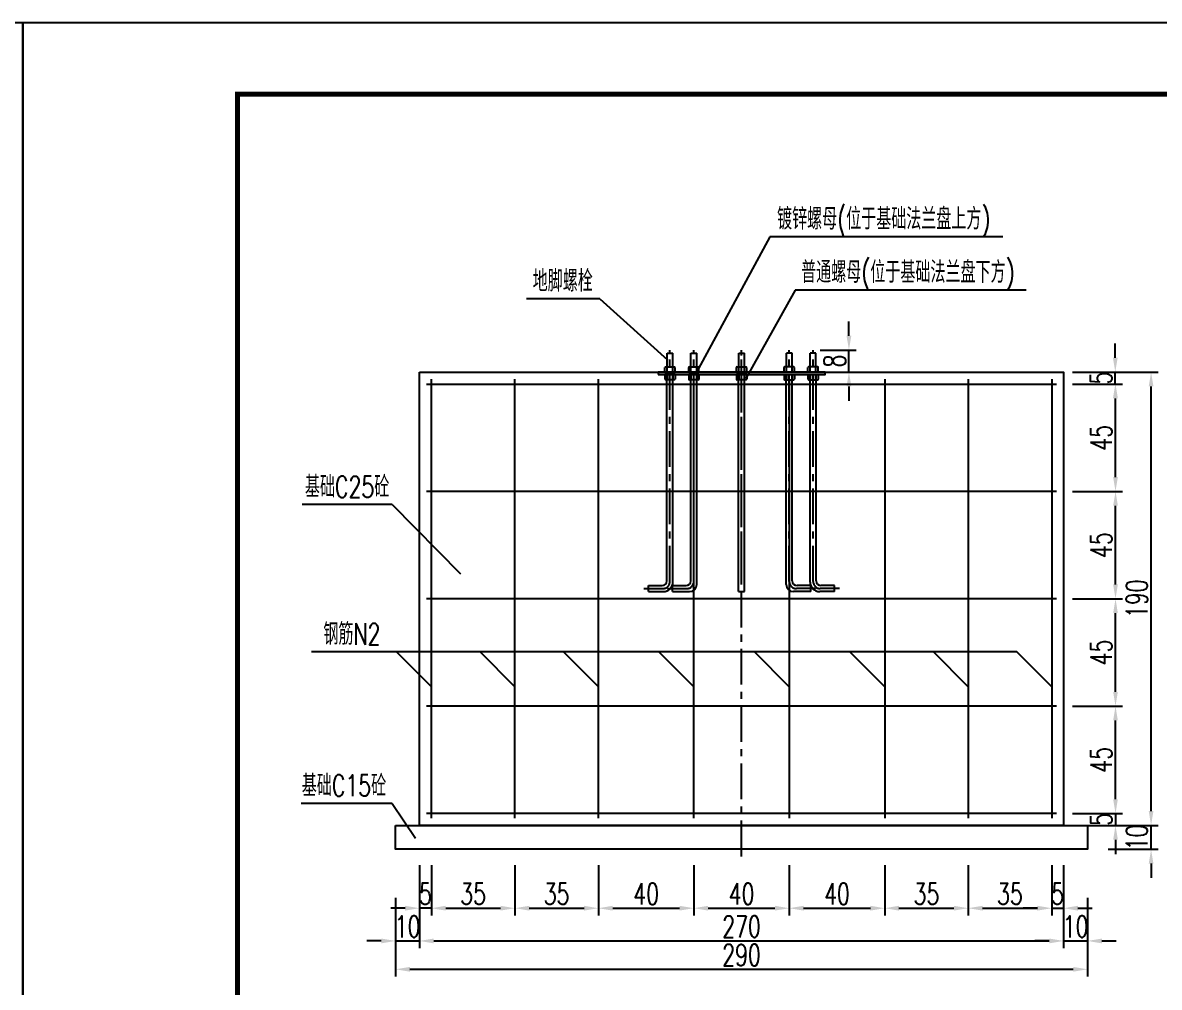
# Model space of a CAD drawing. Extents: x 4349 to 271026, y -15323 to -8945.
# Drawn here: x 5766.9 to 5925.7, y -9200.6 to -9065.9 of the extents above; entities that cross this region are included whole.
import ezdxf
from ezdxf.enums import TextEntityAlignment as Align

# ---------------------------------------------------------------- set-up
doc = ezdxf.new("R2010")
doc.units = 0
doc.header["$LTSCALE"] = 2
doc.header["$PDMODE"] = 32
doc.header["$PDSIZE"] = 0.3
doc.linetypes.add('CENTERX2', pattern=[4, 2.5, -0.5, 0.5, -0.5])
doc.layers.get('DEFPOINTS').update_dxf_attribs({"linetype": 'CONTINUOUS'})
for name, color, linetype in [('中线', 2, 'CENTERX2'), ('图框', 7, 'CONTINUOUS'), ('尺寸标注', 4, 'CONTINUOUS'), ('文字', 7, 'CONTINUOUS'), ('文字符号', 7, 'CONTINUOUS'), ('结构2', 7, 'CONTINUOUS'), ('结构3', 1, 'CONTINUOUS'), ('钢筋', 1, 'CONTINUOUS')]:
    doc.layers.add(name, color=color, linetype=linetype)
doc.styles.get("Standard").update_dxf_attribs({"font": 'simplex1.shx', "width": 0.7, "bigfont": 'hztxt.shx'})
doc.dimstyles.new('比例1：30', dxfattribs={"dimtxt": 3, "dimasz": 2, "dimexe": 1, "dimexo": 1, "dimgap": 0.5, "dimtad": 1, "dimdec": 0, "dimlfac": 3, "dimzin": 13, "dimdsep": 46, "dimtxsty": 'Standard', "dimcen": -0.09, "dimclrd": 256, "dimclre": 256, "dimclrt": 256, "dimaunit": 1, "dimadec": 0, "dimazin": 0, "dimtfac": 0.0005, "dimtdec": 0, "dimtix": 1, "dimtmove": 2, "dimatfit": 3, "dimfxl": 0, "dimtolj": 1, "dimtzin": 13, "dimarcsym": 0})

# ---------------------------------------------------------------- blocks, each defined once
blk = doc.blocks.new('*D216')
at = {"layer": 'DEFPOINTS', "color": 0, "linetype": 'Continuous'}
for p in [(5822.35, -9177.02), (5824.02, -9177.02), (5822.35, -9189.59)]:
    blk.add_point(p, dxfattribs=at)
at = {"layer": '尺寸标注', "linetype": 'Continuous', "lineweight": -2}
for p, q in [((5822.35, -9183.59), (5822.35, -9190.59)), ((5824.02, -9183.59), (5824.02, -9190.59)), ((5820.35, -9189.59), (5818.35, -9189.59)), ((5824.02, -9189.59), (5822.35, -9189.59)), ((5826.02, -9189.59), (5828.02, -9189.59))]:
    blk.add_line(p, q, dxfattribs=at)
at = {"layer": '尺寸标注', "linetype": 'Continuous'}
for points in [[(5820.35, -9189.25), (5820.35, -9189.92), (5822.35, -9189.59)], [(5826.02, -9189.25), (5826.02, -9189.92), (5824.02, -9189.59)]]:
    blk.add_solid(points, dxfattribs=at)
at = {"layer": '尺寸标注', "linetype": 'Continuous', "insert": (5823.19, -9187.59), "char_height": 3, "attachment_point": 5}
blk.add_mtext('\\A1;5', dxfattribs=at)
blk = doc.blocks.new('*D217')
at = {"layer": 'DEFPOINTS', "color": 0, "linetype": 'Continuous'}
for p in [(5824.02, -9177.02), (5835.69, -9177.02), (5835.69, -9189.59)]:
    blk.add_point(p, dxfattribs=at)
at = {"layer": '尺寸标注', "linetype": 'Continuous', "lineweight": -2}
for p, q in [((5824.02, -9183.59), (5824.02, -9190.59)), ((5835.69, -9183.59), (5835.69, -9190.59)), ((5826.02, -9189.59), (5833.69, -9189.59))]:
    blk.add_line(p, q, dxfattribs=at)
at = {"layer": '尺寸标注', "linetype": 'Continuous'}
for points in [[(5826.02, -9189.25), (5826.02, -9189.92), (5824.02, -9189.59)], [(5833.69, -9189.25), (5833.69, -9189.92), (5835.69, -9189.59)]]:
    blk.add_solid(points, dxfattribs=at)
at = {"layer": '尺寸标注', "linetype": 'Continuous', "insert": (5829.85, -9187.59), "char_height": 3, "attachment_point": 5}
blk.add_mtext('\\A1;35', dxfattribs=at)
blk = doc.blocks.new('*D218')
at = {"layer": 'DEFPOINTS', "color": 0, "linetype": 'Continuous'}
for p in [(5835.69, -9177.02), (5847.35, -9177.02), (5847.35, -9189.59)]:
    blk.add_point(p, dxfattribs=at)
at = {"layer": '尺寸标注', "linetype": 'Continuous', "lineweight": -2}
for p, q in [((5835.69, -9183.59), (5835.69, -9190.59)), ((5847.35, -9183.59), (5847.35, -9190.59)), ((5837.69, -9189.59), (5845.35, -9189.59))]:
    blk.add_line(p, q, dxfattribs=at)
at = {"layer": '尺寸标注', "linetype": 'Continuous'}
for points in [[(5837.69, -9189.25), (5837.69, -9189.92), (5835.69, -9189.59)], [(5845.35, -9189.25), (5845.35, -9189.92), (5847.35, -9189.59)]]:
    blk.add_solid(points, dxfattribs=at)
at = {"layer": '尺寸标注', "linetype": 'Continuous', "insert": (5841.52, -9187.59), "char_height": 3, "attachment_point": 5}
blk.add_mtext('\\A1;35', dxfattribs=at)
blk = doc.blocks.new('*D219')
at = {"layer": 'DEFPOINTS', "color": 0, "linetype": 'Continuous'}
for p in [(5847.35, -9177.02), (5860.69, -9177.02), (5860.69, -9189.59)]:
    blk.add_point(p, dxfattribs=at)
at = {"layer": '尺寸标注', "linetype": 'Continuous', "lineweight": -2}
for p, q in [((5847.35, -9183.59), (5847.35, -9190.59)), ((5860.69, -9183.59), (5860.69, -9190.59)), ((5849.35, -9189.59), (5858.69, -9189.59))]:
    blk.add_line(p, q, dxfattribs=at)
at = {"layer": '尺寸标注', "linetype": 'Continuous'}
for points in [[(5849.35, -9189.25), (5849.35, -9189.92), (5847.35, -9189.59)], [(5858.69, -9189.25), (5858.69, -9189.92), (5860.69, -9189.59)]]:
    blk.add_solid(points, dxfattribs=at)
at = {"layer": '尺寸标注', "linetype": 'Continuous', "insert": (5854.02, -9187.59), "char_height": 3, "attachment_point": 5}
blk.add_mtext('\\A1;40', dxfattribs=at)
blk = doc.blocks.new('*D220')
at = {"layer": 'DEFPOINTS', "color": 0, "linetype": 'Continuous'}
for p in [(5860.69, -9177.02), (5874.02, -9177.02), (5874.02, -9189.59)]:
    blk.add_point(p, dxfattribs=at)
at = {"layer": '尺寸标注', "linetype": 'Continuous', "lineweight": -2}
for p, q in [((5860.69, -9183.59), (5860.69, -9190.59)), ((5874.02, -9183.59), (5874.02, -9190.59)), ((5862.69, -9189.59), (5872.02, -9189.59))]:
    blk.add_line(p, q, dxfattribs=at)
at = {"layer": '尺寸标注', "linetype": 'Continuous'}
for points in [[(5862.69, -9189.25), (5862.69, -9189.92), (5860.69, -9189.59)], [(5872.02, -9189.25), (5872.02, -9189.92), (5874.02, -9189.59)]]:
    blk.add_solid(points, dxfattribs=at)
at = {"layer": '尺寸标注', "linetype": 'Continuous', "insert": (5867.35, -9187.59), "char_height": 3, "attachment_point": 5}
blk.add_mtext('\\A1;40', dxfattribs=at)
blk = doc.blocks.new('*D221')
at = {"layer": 'DEFPOINTS', "color": 0, "linetype": 'Continuous'}
for p in [(5874.02, -9177.02), (5887.35, -9177.02), (5887.35, -9189.59)]:
    blk.add_point(p, dxfattribs=at)
at = {"layer": '尺寸标注', "linetype": 'Continuous', "lineweight": -2}
for p, q in [((5874.02, -9183.59), (5874.02, -9190.59)), ((5887.35, -9183.59), (5887.35, -9190.59)), ((5876.02, -9189.59), (5885.35, -9189.59))]:
    blk.add_line(p, q, dxfattribs=at)
at = {"layer": '尺寸标注', "linetype": 'Continuous'}
for points in [[(5876.02, -9189.25), (5876.02, -9189.92), (5874.02, -9189.59)], [(5885.35, -9189.25), (5885.35, -9189.92), (5887.35, -9189.59)]]:
    blk.add_solid(points, dxfattribs=at)
at = {"layer": '尺寸标注', "linetype": 'Continuous', "insert": (5880.69, -9187.59), "char_height": 3, "attachment_point": 5}
blk.add_mtext('\\A1;40', dxfattribs=at)
blk = doc.blocks.new('*D222')
at = {"layer": 'DEFPOINTS', "color": 0, "linetype": 'Continuous'}
for p in [(5887.35, -9177.02), (5899.02, -9177.02), (5899.02, -9189.59)]:
    blk.add_point(p, dxfattribs=at)
at = {"layer": '尺寸标注', "linetype": 'Continuous', "lineweight": -2}
for p, q in [((5887.35, -9183.59), (5887.35, -9190.59)), ((5899.02, -9183.59), (5899.02, -9190.59)), ((5889.35, -9189.59), (5897.02, -9189.59))]:
    blk.add_line(p, q, dxfattribs=at)
at = {"layer": '尺寸标注', "linetype": 'Continuous'}
for points in [[(5889.35, -9189.25), (5889.35, -9189.92), (5887.35, -9189.59)], [(5897.02, -9189.25), (5897.02, -9189.92), (5899.02, -9189.59)]]:
    blk.add_solid(points, dxfattribs=at)
at = {"layer": '尺寸标注', "linetype": 'Continuous', "insert": (5893.19, -9187.59), "char_height": 3, "attachment_point": 5}
blk.add_mtext('\\A1;35', dxfattribs=at)
blk = doc.blocks.new('*D223')
at = {"layer": 'DEFPOINTS', "color": 0, "linetype": 'Continuous'}
for p in [(5899.02, -9177.02), (5910.69, -9177.02), (5910.69, -9189.59)]:
    blk.add_point(p, dxfattribs=at)
at = {"layer": '尺寸标注', "linetype": 'Continuous', "lineweight": -2}
for p, q in [((5899.02, -9183.59), (5899.02, -9190.59)), ((5910.69, -9183.59), (5910.69, -9190.59)), ((5901.02, -9189.59), (5908.69, -9189.59))]:
    blk.add_line(p, q, dxfattribs=at)
at = {"layer": '尺寸标注', "linetype": 'Continuous'}
for points in [[(5901.02, -9189.25), (5901.02, -9189.92), (5899.02, -9189.59)], [(5908.69, -9189.25), (5908.69, -9189.92), (5910.69, -9189.59)]]:
    blk.add_solid(points, dxfattribs=at)
at = {"layer": '尺寸标注', "linetype": 'Continuous', "insert": (5904.85, -9187.59), "char_height": 3, "attachment_point": 5}
blk.add_mtext('\\A1;35', dxfattribs=at)
blk = doc.blocks.new('*D224')
at = {"layer": 'DEFPOINTS', "color": 0, "linetype": 'Continuous'}
for p in [(5910.69, -9177.02), (5912.35, -9177.02), (5912.35, -9189.59)]:
    blk.add_point(p, dxfattribs=at)
at = {"layer": '尺寸标注', "linetype": 'Continuous', "lineweight": -2}
for p, q in [((5910.69, -9183.59), (5910.69, -9190.59)), ((5912.35, -9183.59), (5912.35, -9190.59)), ((5908.69, -9189.59), (5906.69, -9189.59)), ((5910.69, -9189.59), (5912.35, -9189.59)), ((5914.35, -9189.59), (5916.35, -9189.59))]:
    blk.add_line(p, q, dxfattribs=at)
at = {"layer": '尺寸标注', "linetype": 'Continuous'}
for points in [[(5908.69, -9189.25), (5908.69, -9189.92), (5910.69, -9189.59)], [(5914.35, -9189.25), (5914.35, -9189.92), (5912.35, -9189.59)]]:
    blk.add_solid(points, dxfattribs=at)
at = {"layer": '尺寸标注', "linetype": 'Continuous', "insert": (5911.52, -9187.59), "char_height": 3, "attachment_point": 5}
blk.add_mtext('\\A1;5', dxfattribs=at)
blk = doc.blocks.new('*D225')
at = {"layer": 'DEFPOINTS', "color": 0, "linetype": 'Continuous'}
for p in [(5822.35, -9178.02), (5819.02, -9181.36), (5822.35, -9194.16)]:
    blk.add_point(p, dxfattribs=at)
at = {"layer": '尺寸标注', "linetype": 'Continuous', "lineweight": -2}
for p, q in [((5819.02, -9188.16), (5819.02, -9195.16)), ((5822.35, -9188.16), (5822.35, -9195.16)), ((5817.02, -9194.16), (5815.02, -9194.16)), ((5819.02, -9194.16), (5822.35, -9194.16)), ((5824.35, -9194.16), (5826.35, -9194.16))]:
    blk.add_line(p, q, dxfattribs=at)
at = {"layer": '尺寸标注', "linetype": 'Continuous'}
for points in [[(5817.02, -9193.83), (5817.02, -9194.5), (5819.02, -9194.16)], [(5824.35, -9193.83), (5824.35, -9194.5), (5822.35, -9194.16)]]:
    blk.add_solid(points, dxfattribs=at)
at = {"layer": '尺寸标注', "linetype": 'Continuous', "insert": (5820.69, -9192.16), "char_height": 3, "attachment_point": 5}
blk.add_mtext('\\A1;10', dxfattribs=at)
blk = doc.blocks.new('*D226')
at = {"layer": 'DEFPOINTS', "color": 0, "linetype": 'Continuous'}
for p in [(5822.35, -9178.02), (5912.35, -9178.02), (5912.35, -9194.16)]:
    blk.add_point(p, dxfattribs=at)
at = {"layer": '尺寸标注', "linetype": 'Continuous', "lineweight": -2}
for p, q in [((5822.35, -9188.16), (5822.35, -9195.16)), ((5912.35, -9188.16), (5912.35, -9195.16)), ((5824.35, -9194.16), (5910.35, -9194.16))]:
    blk.add_line(p, q, dxfattribs=at)
at = {"layer": '尺寸标注', "linetype": 'Continuous'}
for points in [[(5824.35, -9193.83), (5824.35, -9194.5), (5822.35, -9194.16)], [(5910.35, -9193.83), (5910.35, -9194.5), (5912.35, -9194.16)]]:
    blk.add_solid(points, dxfattribs=at)
at = {"layer": '尺寸标注', "linetype": 'Continuous', "insert": (5867.35, -9192.16), "char_height": 3, "attachment_point": 5}
blk.add_mtext('\\A1;270', dxfattribs=at)
blk = doc.blocks.new('*D227')
at = {"layer": 'DEFPOINTS', "color": 0, "linetype": 'Continuous'}
for p in [(5912.35, -9178.02), (5915.69, -9178.02), (5915.69, -9194.16)]:
    blk.add_point(p, dxfattribs=at)
at = {"layer": '尺寸标注', "linetype": 'Continuous', "lineweight": -2}
for p, q in [((5912.35, -9188.16), (5912.35, -9195.16)), ((5915.69, -9188.16), (5915.69, -9195.16)), ((5910.35, -9194.16), (5908.35, -9194.16)), ((5912.35, -9194.16), (5915.69, -9194.16)), ((5917.69, -9194.16), (5919.69, -9194.16))]:
    blk.add_line(p, q, dxfattribs=at)
at = {"layer": '尺寸标注', "linetype": 'Continuous'}
for points in [[(5910.35, -9193.83), (5910.35, -9194.5), (5912.35, -9194.16)], [(5917.69, -9193.83), (5917.69, -9194.5), (5915.69, -9194.16)]]:
    blk.add_solid(points, dxfattribs=at)
at = {"layer": '尺寸标注', "linetype": 'Continuous', "insert": (5914.02, -9192.16), "char_height": 3, "attachment_point": 5}
blk.add_mtext('\\A1;10', dxfattribs=at)
blk = doc.blocks.new('*D228')
at = {"layer": 'DEFPOINTS', "color": 0, "linetype": 'Continuous'}
for p in [(5819.02, -9181.36), (5915.69, -9181.36), (5915.69, -9198.12)]:
    blk.add_point(p, dxfattribs=at)
at = {"layer": '尺寸标注', "linetype": 'Continuous', "lineweight": -2}
for p, q in [((5819.02, -9192.12), (5819.02, -9199.12)), ((5915.69, -9192.12), (5915.69, -9199.12)), ((5821.02, -9198.12), (5913.69, -9198.12))]:
    blk.add_line(p, q, dxfattribs=at)
at = {"layer": '尺寸标注', "linetype": 'Continuous'}
for points in [[(5821.02, -9197.79), (5821.02, -9198.46), (5819.02, -9198.12)], [(5913.69, -9197.79), (5913.69, -9198.46), (5915.69, -9198.12)]]:
    blk.add_solid(points, dxfattribs=at)
at = {"layer": '尺寸标注', "linetype": 'Continuous', "insert": (5867.35, -9196.12), "char_height": 3, "attachment_point": 5}
blk.add_mtext('\\A1;290', dxfattribs=at)
blk = doc.blocks.new('*D229')
at = {"layer": 'DEFPOINTS', "color": 0, "linetype": 'Continuous'}
for p in [(5911.35, -9114.69), (5919.57, -9114.69), (5911.35, -9116.36)]:
    blk.add_point(p, dxfattribs=at)
at = {"layer": '尺寸标注', "linetype": 'Continuous', "lineweight": -2}
for p, q in [((5919.57, -9112.69), (5919.57, -9110.69)), ((5913.57, -9114.69), (5920.57, -9114.69)), ((5919.57, -9116.36), (5919.57, -9114.69)), ((5913.57, -9116.36), (5920.57, -9116.36)), ((5919.57, -9118.36), (5919.57, -9120.36))]:
    blk.add_line(p, q, dxfattribs=at)
at = {"layer": '尺寸标注', "linetype": 'Continuous'}
for points in [[(5919.24, -9112.69), (5919.9, -9112.69), (5919.57, -9114.69)], [(5919.24, -9118.36), (5919.9, -9118.36), (5919.57, -9116.36)]]:
    blk.add_solid(points, dxfattribs=at)
at = {"layer": '尺寸标注', "linetype": 'Continuous', "insert": (5917.57, -9115.52), "char_height": 3, "attachment_point": 5, "rotation": 90}
blk.add_mtext('\\A1;5', dxfattribs=at)
blk = doc.blocks.new('*D230')
at = {"layer": 'DEFPOINTS', "color": 0, "linetype": 'Continuous'}
for p in [(5911.35, -9161.36), (5919.6, -9161.36), (5911.35, -9176.36)]:
    blk.add_point(p, dxfattribs=at)
at = {"layer": '尺寸标注', "linetype": 'Continuous', "lineweight": -2}
for p, q in [((5913.6, -9161.36), (5920.6, -9161.36)), ((5919.6, -9174.36), (5919.6, -9163.36)), ((5913.6, -9176.36), (5920.6, -9176.36))]:
    blk.add_line(p, q, dxfattribs=at)
at = {"layer": '尺寸标注', "linetype": 'Continuous'}
for points in [[(5919.27, -9163.36), (5919.93, -9163.36), (5919.6, -9161.36)], [(5919.27, -9174.36), (5919.93, -9174.36), (5919.6, -9176.36)]]:
    blk.add_solid(points, dxfattribs=at)
at = {"layer": '尺寸标注', "linetype": 'Continuous', "insert": (5917.6, -9168.86), "char_height": 3, "attachment_point": 5, "rotation": 90}
blk.add_mtext('\\A1;45', dxfattribs=at)
blk = doc.blocks.new('*D231')
at = {"layer": 'DEFPOINTS', "color": 0, "linetype": 'Continuous'}
for p in [(5911.35, -9146.36), (5919.6, -9146.36), (5911.35, -9161.36)]:
    blk.add_point(p, dxfattribs=at)
at = {"layer": '尺寸标注', "linetype": 'Continuous', "lineweight": -2}
for p, q in [((5913.6, -9146.36), (5920.6, -9146.36)), ((5919.6, -9159.36), (5919.6, -9148.36)), ((5913.6, -9161.36), (5920.6, -9161.36))]:
    blk.add_line(p, q, dxfattribs=at)
at = {"layer": '尺寸标注', "linetype": 'Continuous'}
for points in [[(5919.27, -9148.36), (5919.93, -9148.36), (5919.6, -9146.36)], [(5919.27, -9159.36), (5919.93, -9159.36), (5919.6, -9161.36)]]:
    blk.add_solid(points, dxfattribs=at)
at = {"layer": '尺寸标注', "linetype": 'Continuous', "insert": (5917.6, -9153.86), "char_height": 3, "attachment_point": 5, "rotation": 90}
blk.add_mtext('\\A1;45', dxfattribs=at)
blk = doc.blocks.new('*D232')
at = {"layer": 'DEFPOINTS', "color": 0, "linetype": 'Continuous'}
for p in [(5911.35, -9131.36), (5919.6, -9131.36), (5911.35, -9146.36)]:
    blk.add_point(p, dxfattribs=at)
at = {"layer": '尺寸标注', "linetype": 'Continuous', "lineweight": -2}
for p, q in [((5913.6, -9131.36), (5920.6, -9131.36)), ((5919.6, -9144.36), (5919.6, -9133.36)), ((5913.6, -9146.36), (5920.6, -9146.36))]:
    blk.add_line(p, q, dxfattribs=at)
at = {"layer": '尺寸标注', "linetype": 'Continuous'}
for points in [[(5919.27, -9133.36), (5919.93, -9133.36), (5919.6, -9131.36)], [(5919.27, -9144.36), (5919.93, -9144.36), (5919.6, -9146.36)]]:
    blk.add_solid(points, dxfattribs=at)
at = {"layer": '尺寸标注', "linetype": 'Continuous', "insert": (5917.6, -9138.86), "char_height": 3, "attachment_point": 5, "rotation": 90}
blk.add_mtext('\\A1;45', dxfattribs=at)
blk = doc.blocks.new('*D233')
at = {"layer": 'DEFPOINTS', "color": 0, "linetype": 'Continuous'}
for p in [(5911.35, -9116.36), (5919.6, -9116.36), (5911.35, -9131.36)]:
    blk.add_point(p, dxfattribs=at)
at = {"layer": '尺寸标注', "linetype": 'Continuous', "lineweight": -2}
for p, q in [((5913.6, -9116.36), (5920.6, -9116.36)), ((5919.6, -9129.36), (5919.6, -9118.36)), ((5913.6, -9131.36), (5920.6, -9131.36))]:
    blk.add_line(p, q, dxfattribs=at)
at = {"layer": '尺寸标注', "linetype": 'Continuous'}
for points in [[(5919.27, -9118.36), (5919.93, -9118.36), (5919.6, -9116.36)], [(5919.27, -9129.36), (5919.93, -9129.36), (5919.6, -9131.36)]]:
    blk.add_solid(points, dxfattribs=at)
at = {"layer": '尺寸标注', "linetype": 'Continuous', "insert": (5917.6, -9123.86), "char_height": 3, "attachment_point": 5, "rotation": 90}
blk.add_mtext('\\A1;45', dxfattribs=at)
blk = doc.blocks.new('*D234')
at = {"layer": 'DEFPOINTS', "color": 0, "linetype": 'Continuous'}
for p in [(5911.46, -9176.36), (5911.46, -9178.02), (5919.6, -9178.02)]:
    blk.add_point(p, dxfattribs=at)
at = {"layer": '尺寸标注', "linetype": 'Continuous', "lineweight": -2}
for p, q in [((5919.6, -9174.36), (5919.6, -9172.36)), ((5913.6, -9176.36), (5920.6, -9176.36)), ((5919.6, -9176.36), (5919.6, -9178.02)), ((5913.6, -9178.02), (5920.6, -9178.02)), ((5919.6, -9180.02), (5919.6, -9182.02))]:
    blk.add_line(p, q, dxfattribs=at)
at = {"layer": '尺寸标注', "linetype": 'Continuous'}
for points in [[(5919.27, -9174.36), (5919.93, -9174.36), (5919.6, -9176.36)], [(5919.27, -9180.02), (5919.93, -9180.02), (5919.6, -9178.02)]]:
    blk.add_solid(points, dxfattribs=at)
at = {"layer": '尺寸标注', "linetype": 'Continuous', "insert": (5917.6, -9177.19), "char_height": 3, "attachment_point": 5, "rotation": 90}
blk.add_mtext('\\A1;5', dxfattribs=at)
blk = doc.blocks.new('*D235')
at = {"layer": 'DEFPOINTS', "color": 0, "linetype": 'Continuous'}
for p in [(5915.69, -9178.02), (5924.57, -9178.02), (5915.69, -9181.36)]:
    blk.add_point(p, dxfattribs=at)
at = {"layer": '尺寸标注', "linetype": 'Continuous', "lineweight": -2}
for p, q in [((5924.57, -9176.02), (5924.57, -9174.02)), ((5918.57, -9178.02), (5925.57, -9178.02)), ((5924.57, -9181.36), (5924.57, -9178.02)), ((5918.57, -9181.36), (5925.57, -9181.36)), ((5924.57, -9183.36), (5924.57, -9185.36))]:
    blk.add_line(p, q, dxfattribs=at)
at = {"layer": '尺寸标注', "linetype": 'Continuous'}
for points in [[(5924.24, -9176.02), (5924.9, -9176.02), (5924.57, -9178.02)], [(5924.24, -9183.36), (5924.9, -9183.36), (5924.57, -9181.36)]]:
    blk.add_solid(points, dxfattribs=at)
at = {"layer": '尺寸标注', "linetype": 'Continuous', "insert": (5922.57, -9179.69), "char_height": 3, "attachment_point": 5, "rotation": 90}
blk.add_mtext('\\A1;10', dxfattribs=at)
blk = doc.blocks.new('*D236')
at = {"layer": 'DEFPOINTS', "color": 0, "linetype": 'Continuous'}
for p in [(5912.35, -9114.69), (5924.57, -9114.69), (5915.69, -9178.02)]:
    blk.add_point(p, dxfattribs=at)
at = {"layer": '尺寸标注', "linetype": 'Continuous', "lineweight": -2}
for p, q in [((5918.57, -9114.69), (5925.57, -9114.69)), ((5924.57, -9176.02), (5924.57, -9116.69)), ((5918.57, -9178.02), (5925.57, -9178.02))]:
    blk.add_line(p, q, dxfattribs=at)
at = {"layer": '尺寸标注', "linetype": 'Continuous'}
for points in [[(5924.24, -9116.69), (5924.9, -9116.69), (5924.57, -9114.69)], [(5924.24, -9176.02), (5924.9, -9176.02), (5924.57, -9178.02)]]:
    blk.add_solid(points, dxfattribs=at)
at = {"layer": '尺寸标注', "linetype": 'Continuous', "insert": (5922.57, -9146.36), "char_height": 3, "attachment_point": 5, "rotation": 90}
blk.add_mtext('\\A1;190', dxfattribs=at)
blk = doc.blocks.new('*D215')
at = {"layer": 'DEFPOINTS', "color": 0, "linetype": 'Continuous'}
for p in [(5877.35, -9111.61), (5882.36, -9111.61), (5877.35, -9114.69)]:
    blk.add_point(p, dxfattribs=at)
at = {"layer": '尺寸标注', "linetype": 'Continuous', "lineweight": -2}
for p, q in [((5882.36, -9109.61), (5882.36, -9107.61)), ((5878.35, -9111.61), (5883.36, -9111.61)), ((5882.36, -9114.69), (5882.36, -9111.61)), ((5878.35, -9114.69), (5883.36, -9114.69)), ((5882.36, -9116.69), (5882.36, -9118.69))]:
    blk.add_line(p, q, dxfattribs=at)
at = {"layer": '尺寸标注', "linetype": 'Continuous'}
for points in [[(5882.02, -9109.61), (5882.69, -9109.61), (5882.36, -9111.61)], [(5882.02, -9116.69), (5882.69, -9116.69), (5882.36, -9114.69)]]:
    blk.add_solid(points, dxfattribs=at)
at = {"layer": '尺寸标注', "linetype": 'Continuous', "insert": (5880.36, -9113.15), "char_height": 3, "attachment_point": 5, "rotation": 90}
blk.add_mtext('\\A1;8', dxfattribs=at)
blk = doc.blocks.new('12345')
at = {"layer": '图框'}
blk.add_lwpolyline([(4926.93, -9362.88), (4926.93, -9065.88), (4506.93, -9065.88), (4506.93, -9362.88)], close=True, dxfattribs=at)

msp = doc.modelspace()

# ---------------------------------------------------------------- linework, layer by layer
at = {"layer": '中线'}
for p, q in [((5857.35357, -9143.939), (5857.35357, -9111.60566)), ((5860.6869, -9143.939), (5860.6869, -9111.60566)), ((5867.35357, -9182.35566), (5867.35357, -9111.60566)), ((5867.35357, -9143.939), (5867.35357, -9111.60566)), ((5874.02023, -9143.939), (5874.02023, -9111.60566)), ((5877.35357, -9143.939), (5877.35357, -9111.60566)), ((5853.6869, -9144.939), (5856.35357, -9144.939)), ((5857.02023, -9144.939), (5859.6869, -9144.939)), ((5877.6869, -9144.939), (5875.02023, -9144.939)), ((5881.02023, -9144.939), (5878.35357, -9144.939))]:
    msp.add_line(p, q, dxfattribs=at)
for centre, start, end in [((5856.35357, -9143.939), 270, 0), ((5859.6869, -9143.939), 270, 0), ((5875.02023, -9143.939), 180, 270), ((5878.35357, -9143.939), 180, 270)]:
    msp.add_arc(centre, 1, start, end, dxfattribs=at)
at = {"layer": '图框', "const_width": 0.7}
msp.add_lwpolyline([(6176.92857, -9075.88068), (5796.92857, -9075.88068), (5796.92858, -9352.88068), (6176.92858, -9352.88068), (6176.92857, -9075.88068)], dxfattribs=at)
at = {"layer": '尺寸标注'}
for p, q in [((5880.57357, -9114.689), (5883.15971, -9114.689)), ((5905.82117, -9153.78701), (5807.2889, -9153.78701)), ((5824.02023, -9158.65274), (5819.15451, -9153.78701)), ((5835.6869, -9158.65274), (5830.82117, -9153.78701)), ((5847.35357, -9158.65274), (5842.48784, -9153.78701)), ((5860.6869, -9158.65274), (5855.82117, -9153.78701)), ((5874.02023, -9158.65274), (5869.15451, -9153.78701)), ((5887.35357, -9158.65274), (5882.48784, -9153.78701)), ((5899.02023, -9158.65274), (5894.15451, -9153.78701)), ((5910.6869, -9158.65274), (5905.82117, -9153.78701))]:
    msp.add_line(p, q, dxfattribs=at)
at = {"layer": '文字符号'}
for p, q in [((5871.31578, -9095.78004), (5861.28295, -9114.25749)), ((5903.87518, -9095.78004), (5871.31578, -9095.78004)), ((5847.56274, -9104.44245), (5837.32552, -9104.44245)), ((5847.56274, -9104.44245), (5857.02023, -9112.989)), ((5874.82423, -9103.22699), (5867.94986, -9115.57498)), ((5907.12915, -9103.22699), (5874.82423, -9103.22699)), ((5818.52919, -9133.20731), (5805.95617, -9133.20731)), ((5818.52919, -9133.20731), (5828.08397, -9142.88598)), ((5818.52919, -9174.954), (5805.83628, -9174.954)), ((5818.52919, -9174.954), (5821.80939, -9179.82337))]:
    msp.add_line(p, q, dxfattribs=at)
at = {"layer": '结构2'}
for points in [[(5822.35357, -9114.689), (5912.35357, -9114.689), (5912.35357, -9178.02233), (5822.35357, -9178.02233)], [(5819.02023, -9178.02233), (5915.6869, -9178.02233), (5915.6869, -9181.35566), (5819.02023, -9181.35566)]]:
    msp.add_lwpolyline(points, close=True, dxfattribs=at)
at = {"layer": '结构3'}
for p, q in [((5856.95357, -9112.02233), (5857.75357, -9112.02233)), ((5856.95357, -9114.689), (5856.95357, -9112.02233)), ((5857.75357, -9114.689), (5857.75357, -9112.02233)), ((5860.2869, -9112.02233), (5861.0869, -9112.02233)), ((5860.2869, -9114.689), (5860.2869, -9112.02233)), ((5861.0869, -9114.689), (5861.0869, -9112.02233)), ((5866.95357, -9112.02233), (5867.75357, -9112.02233)), ((5866.95357, -9114.689), (5866.95357, -9112.02233)), ((5867.75357, -9114.689), (5867.75357, -9112.02233)), ((5874.42023, -9112.02233), (5873.62023, -9112.02233)), ((5873.62023, -9114.689), (5873.62023, -9112.02233)), ((5874.42023, -9114.689), (5874.42023, -9112.02233)), ((5877.75357, -9112.02233), (5876.95357, -9112.02233)), ((5876.95357, -9114.689), (5876.95357, -9112.02233)), ((5877.75357, -9114.689), (5877.75357, -9112.02233)), ((5856.63357, -9114.689), (5856.63357, -9114.05166)), ((5856.72957, -9113.95566), (5857.97757, -9113.95566)), ((5856.95357, -9114.689), (5856.95357, -9114.05166)), ((5857.75357, -9114.689), (5857.75357, -9114.05166)), ((5858.07357, -9114.689), (5858.07357, -9114.05166)), ((5859.9669, -9114.689), (5859.9669, -9114.05166)), ((5860.0629, -9113.95566), (5861.3109, -9113.95566)), ((5860.2869, -9114.689), (5860.2869, -9114.05166)), ((5861.0869, -9114.689), (5861.0869, -9114.05166)), ((5861.4069, -9114.689), (5861.4069, -9114.05166)), ((5866.63357, -9114.689), (5866.63357, -9114.05166)), ((5866.72957, -9113.95566), (5867.97757, -9113.95566)), ((5866.95357, -9114.689), (5866.95357, -9114.05166)), ((5867.75357, -9114.689), (5867.75357, -9114.05166)), ((5868.07357, -9114.689), (5868.07357, -9114.05166)), ((5873.30023, -9114.689), (5873.30023, -9114.05166)), ((5874.64423, -9113.95566), (5873.39623, -9113.95566)), ((5873.62023, -9114.689), (5873.62023, -9114.05166)), ((5874.42023, -9114.689), (5874.42023, -9114.05166)), ((5874.74023, -9114.689), (5874.74023, -9114.05166)), ((5876.63357, -9114.689), (5876.63357, -9114.05166)), ((5877.97757, -9113.95566), (5876.72957, -9113.95566)), ((5876.95357, -9114.689), (5876.95357, -9114.05166)), ((5877.75357, -9114.689), (5877.75357, -9114.05166)), ((5878.07357, -9114.689), (5878.07357, -9114.05166)), ((5856.63357, -9114.689), (5858.07357, -9114.689)), ((5856.63357, -9115.02233), (5856.63357, -9115.65966)), ((5858.07357, -9115.02233), (5856.63357, -9115.02233)), ((5857.97757, -9115.75566), (5856.72957, -9115.75566)), ((5856.9369, -9143.85566), (5856.9369, -9115.75566)), ((5856.95357, -9115.02233), (5856.95357, -9115.65966)), ((5856.95357, -9115.689), (5856.95357, -9115.02233)), ((5857.75357, -9115.02233), (5857.75357, -9115.65966)), ((5857.75357, -9115.689), (5857.75357, -9115.02233)), ((5857.77023, -9144.02233), (5857.77023, -9115.75566)), ((5858.07357, -9115.02233), (5858.07357, -9115.65966)), ((5859.9669, -9114.689), (5861.4069, -9114.689)), ((5861.4069, -9115.02233), (5859.9669, -9115.02233)), ((5859.9669, -9115.02233), (5859.9669, -9115.65966)), ((5861.3109, -9115.75566), (5860.0629, -9115.75566)), ((5860.27023, -9143.85566), (5860.27023, -9115.75566)), ((5860.2869, -9115.689), (5860.2869, -9115.02233)), ((5860.2869, -9115.02233), (5860.2869, -9115.65966)), ((5861.0869, -9115.689), (5861.0869, -9115.02233)), ((5861.0869, -9115.02233), (5861.0869, -9115.65966)), ((5861.10357, -9144.35566), (5861.10357, -9115.75566)), ((5861.4069, -9115.02233), (5861.4069, -9115.65966)), ((5866.63357, -9114.689), (5868.07357, -9114.689)), ((5866.63357, -9115.02233), (5866.63357, -9115.65966)), ((5868.07357, -9115.02233), (5866.63357, -9115.02233)), ((5867.97757, -9115.75566), (5866.72957, -9115.75566)), ((5866.9369, -9145.35566), (5866.9369, -9115.75566)), ((5866.95357, -9115.02233), (5866.95357, -9115.65966)), ((5866.95357, -9115.689), (5866.95357, -9115.02233)), ((5867.75357, -9115.02233), (5867.75357, -9115.65966)), ((5867.75357, -9115.689), (5867.75357, -9115.02233)), ((5867.77023, -9145.35566), (5867.77023, -9115.75566)), ((5868.07357, -9115.02233), (5868.07357, -9115.65966)), ((5874.74023, -9114.689), (5873.30023, -9114.689)), ((5873.30023, -9115.02233), (5873.30023, -9115.65966)), ((5873.30023, -9115.02233), (5874.74023, -9115.02233)), ((5873.39623, -9115.75566), (5874.64423, -9115.75566)), ((5873.60357, -9144.35566), (5873.60357, -9115.75566)), ((5873.62023, -9115.02233), (5873.62023, -9115.65966)), ((5873.62023, -9115.689), (5873.62023, -9115.02233)), ((5874.42023, -9115.02233), (5874.42023, -9115.65966)), ((5874.42023, -9115.689), (5874.42023, -9115.02233)), ((5874.4369, -9143.85566), (5874.4369, -9115.75566)), ((5874.74023, -9115.02233), (5874.74023, -9115.65966)), ((5878.07357, -9114.689), (5876.63357, -9114.689)), ((5876.63357, -9115.02233), (5878.07357, -9115.02233)), ((5876.63357, -9115.02233), (5876.63357, -9115.65966)), ((5876.72957, -9115.75566), (5877.97757, -9115.75566)), ((5876.9369, -9144.02233), (5876.9369, -9115.75566)), ((5876.95357, -9115.689), (5876.95357, -9115.02233)), ((5876.95357, -9115.02233), (5876.95357, -9115.65966)), ((5877.75357, -9115.689), (5877.75357, -9115.02233)), ((5877.75357, -9115.02233), (5877.75357, -9115.65966)), ((5877.77023, -9143.85566), (5877.77023, -9115.75566)), ((5878.07357, -9115.02233), (5878.07357, -9115.65966)), ((5854.35357, -9145.35566), (5854.35357, -9144.52233)), ((5854.35357, -9144.52233), (5856.27023, -9144.52233)), ((5854.35357, -9145.35566), (5856.4369, -9145.35566)), ((5857.6869, -9144.52233), (5859.60357, -9144.52233)), ((5857.6869, -9145.35566), (5857.6869, -9144.52233)), ((5857.6869, -9145.35566), (5860.10357, -9145.35566)), ((5866.9369, -9145.35566), (5867.77023, -9145.35566)), ((5877.02023, -9145.35566), (5874.60357, -9145.35566)), ((5877.02023, -9144.52233), (5875.10357, -9144.52233)), ((5877.02023, -9145.35566), (5877.02023, -9144.52233)), ((5880.35357, -9145.35566), (5878.27023, -9145.35566)), ((5880.35357, -9144.52233), (5878.4369, -9144.52233)), ((5880.35357, -9145.35566), (5880.35357, -9144.52233))]:
    msp.add_line(p, q, dxfattribs=at)
msp.add_lwpolyline([(5855.6869, -9115.02233), (5879.02023, -9115.02233), (5879.02023, -9114.689), (5855.6869, -9114.689)], close=True, dxfattribs=at)
for centre, radius, start, end in [((5856.72957, -9114.05166), 0.096, 90, 180), ((5856.85757, -9114.05166), 0.096, 0, 90), ((5857.04957, -9114.05166), 0.096, 90, 180), ((5857.65757, -9114.05166), 0.096, 360, 90), ((5857.84957, -9114.05166), 0.096, 90, 180), ((5857.97757, -9114.05166), 0.096, 0, 90), ((5860.0629, -9114.05166), 0.096, 90, 180), ((5860.1909, -9114.05166), 0.096, 0, 90), ((5860.3829, -9114.05166), 0.096, 90, 180), ((5860.9909, -9114.05166), 0.096, 360, 90), ((5861.1829, -9114.05166), 0.096, 90, 180), ((5861.3109, -9114.05166), 0.096, 0, 90), ((5866.72957, -9114.05166), 0.096, 90, 180), ((5866.85757, -9114.05166), 0.096, 0, 90), ((5867.04957, -9114.05166), 0.096, 90, 180), ((5867.65757, -9114.05166), 0.096, 360, 90), ((5867.84957, -9114.05166), 0.096, 90, 180), ((5867.97757, -9114.05166), 0.096, 0, 90), ((5873.39623, -9114.05166), 0.096, 90, 180), ((5873.52423, -9114.05166), 0.096, 0, 90), ((5873.71623, -9114.05166), 0.096, 90, 180), ((5874.32423, -9114.05166), 0.096, 360, 90), ((5874.51623, -9114.05166), 0.096, 90, 180), ((5874.64423, -9114.05166), 0.096, 0, 90), ((5876.72957, -9114.05166), 0.096, 90, 180), ((5876.85757, -9114.05166), 0.096, 0, 90), ((5877.04957, -9114.05166), 0.096, 90, 180), ((5877.65757, -9114.05166), 0.096, 360, 90), ((5877.84957, -9114.05166), 0.096, 90, 180), ((5877.97757, -9114.05166), 0.096, 0, 90), ((5856.72957, -9115.65966), 0.096, 180, 270), ((5856.85757, -9115.65966), 0.096, 270, 0), ((5857.04957, -9115.65966), 0.096, 180, 270), ((5857.65757, -9115.65966), 0.096, 270, 0), ((5857.84957, -9115.65966), 0.096, 180, 270), ((5857.97757, -9115.65966), 0.096, 270, 0), ((5860.0629, -9115.65966), 0.096, 180, 270), ((5860.1909, -9115.65966), 0.096, 270, 0), ((5860.3829, -9115.65966), 0.096, 180, 270), ((5860.9909, -9115.65966), 0.096, 270, 0), ((5861.1829, -9115.65966), 0.096, 180, 270), ((5861.3109, -9115.65966), 0.096, 270, 0), ((5866.72957, -9115.65966), 0.096, 180, 270), ((5866.85757, -9115.65966), 0.096, 270, 0), ((5867.04957, -9115.65966), 0.096, 180, 270), ((5867.65757, -9115.65966), 0.096, 270, 0), ((5867.84957, -9115.65966), 0.096, 180, 270), ((5867.97757, -9115.65966), 0.096, 270, 0), ((5873.39623, -9115.65966), 0.096, 180, 270), ((5873.52423, -9115.65966), 0.096, 270, 0), ((5873.71623, -9115.65966), 0.096, 180, 270), ((5874.32423, -9115.65966), 0.096, 270, 0), ((5874.51623, -9115.65966), 0.096, 180, 270), ((5874.64423, -9115.65966), 0.096, 270, 0), ((5876.72957, -9115.65966), 0.096, 180, 270), ((5876.85757, -9115.65966), 0.096, 270, 0), ((5877.04957, -9115.65966), 0.096, 180, 270), ((5877.65757, -9115.65966), 0.096, 270, 0), ((5877.84957, -9115.65966), 0.096, 180, 270), ((5877.97757, -9115.65966), 0.096, 270, 0), ((5856.27023, -9143.85566), 0.66667, 270, 0), ((5856.4369, -9144.02233), 1.33333, 270, 0), ((5859.60357, -9143.85566), 0.66667, 270, 0), ((5860.10357, -9144.35566), 1, 270, 0), ((5874.60357, -9144.35566), 1, 180, 270), ((5875.10357, -9143.85566), 0.66667, 180, 270), ((5878.27023, -9144.02233), 1.33333, 180, 270), ((5878.4369, -9143.85566), 0.66667, 180, 270)]:
    msp.add_arc(centre, radius, start, end, dxfattribs=at)
at = {"layer": '钢筋'}
for p, q in [((5824.02023, -9177.02233), (5824.02023, -9115.689)), ((5835.6869, -9177.02233), (5835.6869, -9115.689)), ((5847.35357, -9177.02233), (5847.35357, -9115.689)), ((5860.6869, -9177.02233), (5860.6869, -9115.689)), ((5874.02023, -9115.689), (5874.02023, -9177.02233)), ((5887.35357, -9115.689), (5887.35357, -9177.02233)), ((5899.02023, -9115.689), (5899.02023, -9177.02233)), ((5910.6869, -9115.689), (5910.6869, -9177.02233)), ((5823.35357, -9116.35566), (5911.35357, -9116.35566)), ((5911.35357, -9131.35566), (5823.35357, -9131.35566)), ((5911.35357, -9146.35566), (5823.35357, -9146.35566)), ((5911.35357, -9161.35566), (5823.35357, -9161.35566)), ((5911.35357, -9176.35566), (5823.35357, -9176.35566))]:
    msp.add_line(p, q, dxfattribs=at)

# ---------------------------------------------------------------- block references
at = {"layer": '图框', "linetype": 'Continuous'}
for p in [(840, 0), (1260, 0)]:
    msp.add_blockref('12345', p, dxfattribs=at)

# ---------------------------------------------------------------- texts
at = {"layer": '文字', "width": 0.7}
for s, p in [('镀锌螺母(位于基础法兰盘上方)', (5887.22216, -9093.28004)), ('普通螺母(位于基础法兰盘下方)', (5890.59109, -9100.72699)), ('地脚螺栓', (5842.37645, -9101.94245)), ('基础C25砼', (5812.24719, -9130.70731)), ('钢筋N2', (5812.91872, -9151.28701)), ('基础C15砼', (5811.8114, -9172.454))]:
    msp.add_text(s, height=3, dxfattribs=at).set_placement(p, align=Align.MIDDLE_CENTER)

# ---------------------------------------------------------------- dimensions: what is measured, and where the dimension line sits
at = {"layer": '尺寸标注', "linetype": 'Continuous'}
dim = msp.add_linear_dim(base=(5882.35633, -9111.60566), p1=(5877.35357, -9114.689), p2=(5877.35357, -9111.60566), angle=90, text='8', dimstyle='比例1：30', dxfattribs=at)
dim.commit()
dim.dimension.update_dxf_attribs({"geometry": '*D215', "text_midpoint": (5880.35633, -9113.14733)})
for base, p1, p2, angle, picture, middle in [((5919.5712, -9114.689), (5911.35357, -9116.35566), (5911.35357, -9114.689), 90, '*D229', (5917.5712, -9115.52233)), ((5924.56836, -9114.689), (5915.6869, -9178.02233), (5912.35357, -9114.689), 90, '*D236', (5922.56836, -9146.35566)), ((5919.5995, -9116.35566), (5911.35357, -9131.35566), (5911.35357, -9116.35566), 270, '*D233', (5917.5995, -9123.85566)), ((5919.5995, -9131.35566), (5911.35357, -9146.35566), (5911.35357, -9131.35566), 270, '*D232', (5917.5995, -9138.85566)), ((5919.5995, -9146.35566), (5911.35357, -9161.35566), (5911.35357, -9146.35566), 270, '*D231', (5917.5995, -9153.85566)), ((5919.5995, -9161.35566), (5911.35357, -9176.35566), (5911.35357, -9161.35566), 270, '*D230', (5917.5995, -9168.85566)), ((5919.5995, -9178.02233), (5911.4611, -9176.35566), (5911.4611, -9178.02233), 90, '*D234', (5917.5995, -9177.189)), ((5924.56836, -9178.02233), (5915.6869, -9181.35566), (5915.6869, -9178.02233), 90, '*D235', (5922.56836, -9179.689))]:
    dim = msp.add_linear_dim(base=base, p1=p1, p2=p2, angle=angle, dimstyle='比例1：30', dxfattribs=at)
    dim.commit()
    dim.dimension.update_dxf_attribs({"geometry": picture, "text_midpoint": middle})
for base, p1, p2, picture, middle in [((5822.35357, -9189.58542), (5824.02023, -9177.02233), (5822.35357, -9177.02233), '*D216', (5823.1869, -9187.58542)), ((5835.6869, -9189.58542), (5824.02023, -9177.02233), (5835.6869, -9177.02233), '*D217', (5829.85357, -9187.58542)), ((5847.35357, -9189.58542), (5835.6869, -9177.02233), (5847.35357, -9177.02233), '*D218', (5841.52023, -9187.58542)), ((5860.6869, -9189.58542), (5847.35357, -9177.02233), (5860.6869, -9177.02233), '*D219', (5854.02023, -9187.58542)), ((5874.02023, -9189.58542), (5860.6869, -9177.02233), (5874.02023, -9177.02233), '*D220', (5867.35357, -9187.58542)), ((5887.35357, -9189.58542), (5874.02023, -9177.02233), (5887.35357, -9177.02233), '*D221', (5880.6869, -9187.58542)), ((5899.02023, -9189.58542), (5887.35357, -9177.02233), (5899.02023, -9177.02233), '*D222', (5893.1869, -9187.58542)), ((5910.6869, -9189.58542), (5899.02023, -9177.02233), (5910.6869, -9177.02233), '*D223', (5904.85357, -9187.58542)), ((5912.35357, -9189.58542), (5910.6869, -9177.02233), (5912.35357, -9177.02233), '*D224', (5911.52023, -9187.58542)), ((5822.35357, -9194.16255), (5819.02023, -9181.35566), (5822.35357, -9178.02233), '*D225', (5820.6869, -9192.16255)), ((5912.35357, -9194.16255), (5822.35357, -9178.02233), (5912.35357, -9178.02233), '*D226', (5867.35357, -9192.16255)), ((5915.6869, -9194.16255), (5912.35357, -9178.02233), (5915.6869, -9178.02233), '*D227', (5914.02023, -9192.16255)), ((5915.6869, -9198.12402), (5819.02023, -9181.35566), (5915.6869, -9181.35566), '*D228', (5867.35357, -9196.12402))]:
    dim = msp.add_linear_dim(base=base, p1=p1, p2=p2, dimstyle='比例1：30', dxfattribs=at)
    dim.commit()
    dim.dimension.update_dxf_attribs({"geometry": picture, "text_midpoint": middle})

doc.saveas('drawing.dxf')
